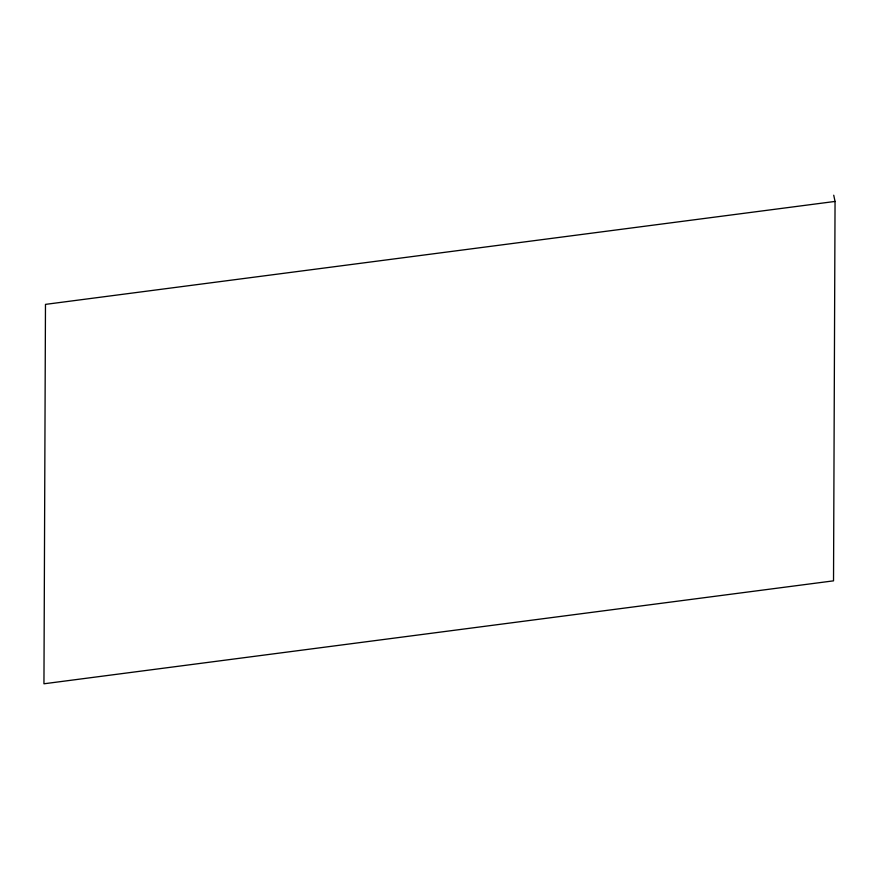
<?xml version="1.0" encoding="UTF-8"?>
<svg xmlns="http://www.w3.org/2000/svg" width="879" height="879" viewBox="0 0 879 879"><rect width="100%" height="100%" fill="white"/><g stroke="black" fill="none" stroke-linecap="round" stroke-linejoin="round"><path stroke-width="1.32" d="M835.05 201.434L833.523 580.843L43.95 683.785L45.477 304.376L835.05 201.434L833.731 195.215"/></g></svg>
